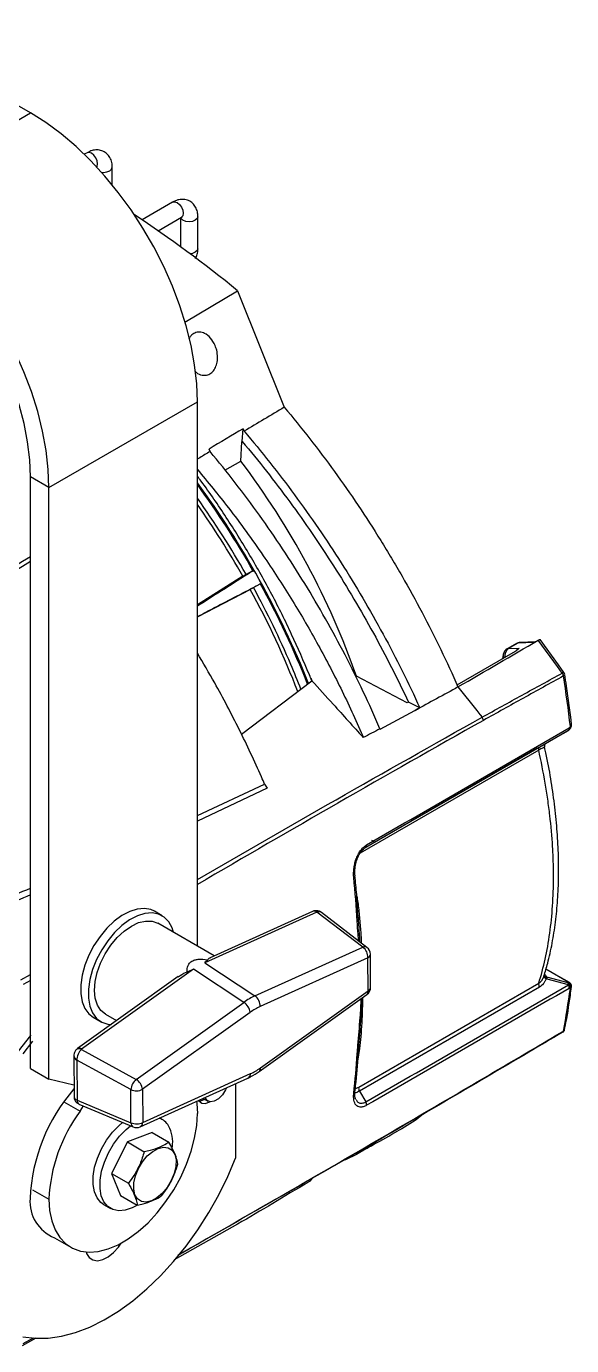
# Model space of a CAD drawing. Extents: x 9.3 to 87.2, y 0.6 to 68.8.
# Drawn here: x 17.77 to 21.67, y 1.67 to 11.1 of the extents above; entities that cross this region are included whole.
import ezdxf

# ---------------------------------------------------------------- set-up
doc = ezdxf.new("R2010")
doc.units = 0
doc.header["$MEASUREMENT"] = 0
doc.layers.add('OBJECT', color=7, linetype='CONTINUOUS')

msp = doc.modelspace()

# ---------------------------------------------------------------- linework, layer by layer
at = {"layer": 'OBJECT'}
for p, q in [((17.8009, 10.4806), (15.6588, 11.7172)), ((16.7402, 9.8683), (17.8009, 10.4806)), ((18.2052, 10.1957), (18.1859, 10.1846)), ((18.3856, 9.9662), (18.3856, 10.0916)), ((18.8168, 9.8426), (18.598, 9.7163)), ((18.7126, 9.6381), (18.8793, 9.7344)), ((18.8722, 9.7303), (18.8722, 9.5246)), ((18.9972, 9.5099), (18.9972, 9.7385)), ((18.9036, 8.9847), (19.2808, 9.2096)), ((19.2808, 9.2096), (19.6139, 8.3772)), ((17.9331, 7.8021), (18.9937, 8.4144)), ((18.9937, 4.5252), (18.9937, 8.4144)), ((19.3144, 8.1318), (19.321, 8.2237)), ((19.3042, 7.9914), (19.311, 8.1298)), ((19.311, 8.1298), (19.3144, 8.1318)), ((19.0843, 8.0603), (19.077, 8.0779)), ((19.1909, 7.926), (19.3042, 7.9914)), ((17.9331, 7.8021), (17.8009, 7.8784)), ((17.8009, 3.6501), (17.8009, 7.8784)), ((17.9331, 3.5737), (17.9331, 7.8021)), ((19.3187, 7.1695), (18.9937, 6.9642)), ((19.3859, 7.2047), (19.3415, 7.1825)), ((19.3948, 7.2035), (19.3859, 7.2047)), ((18.9937, 6.8779), (19.3713, 7.0752)), ((19.3944, 7.0877), (19.4417, 7.1139)), ((19.4417, 7.1139), (19.4429, 7.1172)), ((21.4078, 6.6995), (21.3011, 6.6955)), ((20.849, 6.3926), (21.267, 6.6339)), ((21.1784, 6.6089), (21.1731, 6.5797)), ((21.2733, 6.6875), (21.2073, 6.6494)), ((21.2834, 6.6903), (21.2174, 6.6522)), ((21.2174, 6.6522), (21.2918, 6.6543)), ((21.3995, 6.6946), (21.2834, 6.6903)), ((19.3088, 6.039), (19.8107, 6.4224)), ((19.8137, 6.4224), (19.8061, 6.4413)), ((20.492, 6.2637), (20.13, 6.4544)), ((20.8557, 6.378), (20.9892, 6.2093)), ((20.5827, 6.2286), (20.5018, 6.269)), ((20.5491, 6.2104), (20.5482, 6.2099)), ((20.9892, 6.2093), (21.0122, 6.1802)), ((21.0135, 6.1786), (21.0122, 6.1802)), ((21.0135, 6.1786), (21.0274, 6.1611)), ((20.2995, 6.0766), (20.2982, 6.0782)), ((21.4935, 5.9799), (21.6447, 6.0672)), ((20.1958, 5.2308), (21.4375, 5.9476)), ((21.4324, 5.9257), (20.1561, 5.189)), ((18.9937, 5.4598), (19.474, 5.6835)), ((19.4929, 5.6538), (18.9937, 5.4177)), ((20.262, 5.2681), (20.2408, 5.2804)), ((20.2013, 5.2388), (20.2025, 5.2305)), ((18.7424, 4.7424), (18.6873, 4.7742)), ((19.8464, 4.7683), (19.0458, 4.4064)), ((19.8168, 4.773), (19.0858, 4.4426)), ((20.1754, 4.5181), (19.8476, 4.7687)), ((20.2055, 4.5162), (19.8795, 4.7654)), ((20.1437, 4.7157), (20.1423, 4.736)), ((19.1144, 4.4555), (18.7112, 4.6883)), ((19.4051, 4.1699), (20.1754, 4.5181)), ((20.2117, 4.441), (19.4415, 4.0928)), ((20.2128, 4.2047), (20.2117, 4.441)), ((20.2312, 4.2305), (20.23, 4.4668)), ((18.9659, 4.3598), (18.1663, 3.7879)), ((19.3253, 4.1233), (18.9659, 4.3598)), ((19.0458, 4.4064), (19.4051, 4.1699)), ((21.648, 4.2659), (21.484, 4.3606)), ((21.6524, 4.2646), (21.4843, 4.3616)), ((17.7327, 4.284), (17.8009, 4.3227)), ((17.8009, 4.2797), (17.7496, 4.2502)), ((18.8564, 4.3075), (18.1362, 3.7924)), ((20.1463, 3.5174), (21.4324, 4.2599)), ((21.4891, 4.3068), (21.6403, 4.2663)), ((21.6447, 4.2476), (21.4935, 4.2881)), ((19.4357, 3.6291), (20.205, 4.1793)), ((19.4435, 3.6545), (20.2128, 4.2047)), ((21.4375, 4.232), (20.1514, 3.4896)), ((18.556, 3.5731), (19.3253, 4.1233)), ((18.2498, 4.0165), (18.305, 3.9846)), ((18.3362, 4.0387), (18.4161, 3.9926)), ((19.3716, 4.052), (18.6023, 3.5018)), ((18.1653, 3.7871), (18.556, 3.5731)), ((20.1518, 3.7941), (20.1405, 3.7161)), ((18.111, 3.7427), (18.1124, 3.4472)), ((18.5179, 3.4994), (18.1333, 3.7101)), ((18.1333, 3.7101), (18.1347, 3.4246)), ((17.8009, 3.6501), (17.9331, 3.5737)), ((18.6034, 3.2655), (19.3737, 3.6137)), ((18.112, 3.5323), (17.9331, 3.5737)), ((18.5191, 3.2631), (18.5179, 3.4994)), ((18.585, 3.2341), (19.3552, 3.5823)), ((18.6023, 3.5018), (18.6034, 3.2655)), ((19.266, 3.5419), (19.266, 3.0098)), ((20.1514, 3.4896), (20.1965, 3.4115)), ((18.0404, 3.4133), (18.1571, 3.3459)), ((18.1347, 3.4246), (18.5191, 3.2631)), ((18.1461, 3.3968), (18.535, 3.2334)), ((19.0344, 3.4372), (19.0693, 3.418)), ((19.0814, 3.4123), (19.0772, 3.4147)), ((19.0814, 3.4123), (19.0833, 3.4133)), ((20.1198, 3.4841), (20.1199, 3.4848)), ((18.7405, 3.2872), (18.7239, 3.2968)), ((18.4935, 3.1253), (18.3805, 2.9004)), ((18.6698, 3.1939), (18.4935, 3.1253)), ((18.4935, 3.1253), (18.6141, 3.0558)), ((18.6698, 3.1939), (18.7903, 3.1243)), ((18.3805, 2.9004), (18.501, 2.8308)), ((18.3805, 2.9004), (18.4437, 2.744)), ((19.8007, 2.8486), (19.8128, 2.8647)), ((17.8164, 2.784), (17.9331, 2.7167)), ((18.4437, 2.744), (18.5643, 2.6744)), ((18.3235, 2.6793), (18.373, 2.6507)), ((19.281, 2.5381), (18.8284, 2.2825)), ((17.9718, 2.4407), (18.0884, 2.3733)), ((17.7447, 1.6699), (17.8427, 1.7265)), ((17.7496, 1.6839), (17.8234, 1.7261))]:
    msp.add_line(p, q, dxfattribs=at)
at = {"layer": 'OBJECT', "flags": 128}
for points in [[(18.9937, 8.4144), (18.9887, 8.5445), (18.9734, 8.6793), (18.9482, 8.8177), (18.9132, 8.9585), (18.8687, 9.1006), (18.8151, 9.2427), (18.7528, 9.3836), (18.6824, 9.5222), (18.6045, 9.6571), (18.5197, 9.7873), (18.4288, 9.9117), (18.3326, 10.0292), (18.2318, 10.1388), (18.1273, 10.2395), (18.02, 10.3306), (17.9109, 10.4111), (17.8009, 10.4806)], [(18.2746, 10.0938), (18.2773, 10.0985), (18.2806, 10.1161), (18.2773, 10.1376), (18.2677, 10.1597), (18.2534, 10.179), (18.2364, 10.1926), (18.2195, 10.1985), (18.2052, 10.1957)], [(18.3085, 10.0565), (18.3231, 10.0555), (18.347, 10.0583), (18.3673, 10.0661), (18.3808, 10.0778), (18.3856, 10.0916), (18.3856, 10.0916)], [(17.9331, 7.8021), (17.928, 7.9321), (17.9128, 8.067), (17.8875, 8.2054), (17.8525, 8.3462), (17.808, 8.4883), (17.7544, 8.6304), (17.6921, 8.7713), (17.6218, 8.9099), (17.5438, 9.0448), (17.4591, 9.175), (17.3682, 9.2994), (17.2719, 9.4169), (17.1711, 9.5265), (17.0666, 9.6272), (16.9594, 9.7183), (16.8503, 9.7988), (16.7402, 9.8683)], [(18.8168, 9.8426), (18.8312, 9.8454), (18.8481, 9.8396), (18.865, 9.8259), (18.8793, 9.8066), (18.8889, 9.7845), (18.8923, 9.763), (18.8889, 9.7454), (18.8793, 9.7344), (18.8793, 9.7344)], [(17.8009, 7.8784), (17.7957, 8.0014), (17.7805, 8.1292), (17.7552, 8.2604), (17.7201, 8.3938), (17.6756, 8.5281), (17.6221, 8.6621), (17.5601, 8.7944), (17.4902, 8.9239), (17.4131, 9.0491), (17.3295, 9.169), (17.2402, 9.2823), (17.1461, 9.388), (17.0481, 9.4851), (16.9471, 9.5726), (16.8442, 9.6496), (16.7402, 9.7156)], [(18.8905, 9.713), (18.877, 9.7247), (18.8736, 9.7311)], [(18.9972, 9.7385), (18.9925, 9.7247), (18.9789, 9.713), (18.9586, 9.7052), (18.9347, 9.7024), (18.9108, 9.7052), (18.8905, 9.713)], [(18.9972, 9.5099), (18.9925, 9.4961), (18.9789, 9.4844), (18.9586, 9.4765), (18.9412, 9.474)], [(21.3011, 6.6955), (21.2921, 6.6941), (21.2834, 6.6903)], [(21.6007, 6.4767), (21.5657, 6.5246), (21.429, 6.7118)], [(21.6126, 6.481), (21.5726, 6.5361), (21.442, 6.7158)], [(21.6541, 6.0758), (21.6545, 6.0766), (21.6543, 6.0786), (21.653, 6.0813), (21.6507, 6.0846)], [(21.6619, 6.0867), (21.6622, 6.0875), (21.662, 6.0895), (21.6607, 6.0923), (21.6584, 6.0955)], [(18.6873, 4.7742), (18.6614, 4.786), (18.6151, 4.7946), (18.5641, 4.7903), (18.5101, 4.7733), (18.4547, 4.7442), (18.3997, 4.7039), (18.347, 4.6536), (18.2981, 4.5951), (18.2548, 4.5301), (18.2183, 4.4608), (18.1898, 4.3894), (18.1703, 4.3182), (18.1604, 4.2495), (18.1604, 4.1855), (18.1703, 4.1282), (18.1898, 4.0794), (18.2183, 4.0409), (18.2498, 4.0165)], [(18.8239, 4.6232), (18.8133, 4.6562), (18.7893, 4.7), (18.7567, 4.733), (18.7166, 4.7542), (18.6703, 4.7627), (18.6193, 4.7584), (18.5652, 4.7415), (18.5098, 4.7124), (18.4549, 4.6721), (18.4021, 4.6218), (18.3533, 4.5633), (18.3099, 4.4983), (18.2734, 4.429), (18.245, 4.3576), (18.2255, 4.2864), (18.2156, 4.2177), (18.2156, 4.1536), (18.2255, 4.0963), (18.245, 4.0476), (18.2734, 4.009), (18.3099, 3.9819), (18.3533, 3.967), (18.3766, 3.9643)], [(20.1359, 4.703), (20.1384, 4.7047), (20.1406, 4.7065), (20.1424, 4.7085), (20.1436, 4.7105), (20.1444, 4.7126), (20.1447, 4.7147), (20.1444, 4.7168), (20.1437, 4.7188)], [(20.1437, 4.7188), (20.143, 4.7204), (20.1427, 4.7221), (20.143, 4.7238), (20.1439, 4.7255), (20.1452, 4.7273), (20.1469, 4.7289), (20.1491, 4.7305), (20.1518, 4.7319)], [(18.3362, 4.0387), (18.304, 4.0652), (18.2793, 4.1037), (18.2639, 4.1522), (18.2585, 4.2088), (18.2634, 4.2713), (18.2782, 4.3374), (18.3024, 4.4045), (18.3352, 4.47), (18.3752, 4.5314), (18.4209, 4.5864), (18.4706, 4.6328), (18.5223, 4.6689), (18.574, 4.6932), (18.6238, 4.7048), (18.6698, 4.7034), (18.7102, 4.6889), (18.7112, 4.6883)], [(21.648, 4.2659), (21.6503, 4.2655), (21.6524, 4.2646)], [(17.8016, 3.8878), (17.8009, 3.887), (17.7133, 3.7741), (17.6314, 3.655), (17.5558, 3.5308), (17.4874, 3.4026), (17.4268, 3.2717), (17.3745, 3.1392), (17.331, 3.0065), (17.2967, 2.8747), (17.272, 2.7451), (17.2571, 2.619), (17.2521, 2.4975), (17.2571, 2.3817), (17.272, 2.2728), (17.2967, 2.1718), (17.331, 2.0796), (17.3745, 1.997), (17.4268, 1.925), (17.4874, 1.8641), (17.5558, 1.8148), (17.5629, 1.8107)], [(21.6034, 3.9092), (21.602, 3.9085), (21.6004, 3.908)], [(17.8164, 3.8448), (17.7472, 3.7545)], [(19.2025, 3.5132), (19.1956, 3.4982), (19.1726, 3.4628), (19.1445, 3.4347), (19.1145, 3.4174), (19.0864, 3.4129), (19.0634, 3.4219), (19.0484, 3.4433), (19.0483, 3.4435)], [(18.9879, 3.4162), (18.99, 3.3998), (18.9937, 3.329)], [(19.0025, 3.4228), (19.0049, 3.4191), (19.0246, 3.4033), (19.0512, 3.401), (19.0814, 3.4123)], [(19.0043, 3.4199), (19.0173, 3.4206), (19.0475, 3.4319)], [(17.9331, 2.7167), (17.938, 2.6362), (17.9528, 2.5628), (17.977, 2.4981), (18.0103, 2.4431), (18.052, 2.3989), (18.1014, 2.3663), (18.1576, 2.346), (18.2194, 2.3383), (18.2858, 2.3433), (18.3555, 2.361), (18.4272, 2.391), (18.4996, 2.4328), (18.5713, 2.4855), (18.641, 2.5483), (18.7074, 2.62), (18.7692, 2.6991), (18.8254, 2.7842), (18.8748, 2.8739), (18.9165, 2.9662), (18.9498, 3.0597), (18.9741, 3.1524), (18.9888, 3.2428), (18.9937, 3.329)], [(18.1571, 3.3459), (18.1736, 3.3727), (18.1787, 3.3831)], [(18.3235, 2.6793), (18.3046, 2.6928), (18.2767, 2.726), (18.2578, 2.7696), (18.2484, 2.822), (18.2489, 2.8812), (18.2594, 2.9448), (18.2795, 3.0104), (18.3082, 3.0756), (18.3447, 3.1377), (18.3873, 3.1945), (18.4346, 3.2437), (18.4596, 3.2651)], [(18.5668, 2.6749), (18.5284, 2.6543), (18.4786, 2.6377), (18.4317, 2.6337), (18.3897, 2.6427), (18.3541, 2.6642), (18.3262, 2.6974), (18.3073, 2.741), (18.2979, 2.7934), (18.2984, 2.8526), (18.3089, 2.9162), (18.329, 2.9819), (18.3577, 3.047), (18.3941, 3.1092), (18.4368, 3.1659), (18.4841, 3.2151), (18.5156, 3.2415)], [(18.8397, 2.9506), (18.8283, 2.9001), (18.8074, 2.8491), (18.7785, 2.801), (18.7435, 2.7591), (18.7049, 2.7263), (18.6652, 2.7048), (18.6272, 2.6961), (18.5935, 2.7008), (18.5663, 2.7185), (18.5475, 2.748), (18.5384, 2.7874), (18.5397, 2.8339), (18.5511, 2.8844), (18.572, 2.9354), (18.6009, 2.9835), (18.6359, 3.0253), (18.6745, 3.0581), (18.7142, 3.0796), (18.7522, 3.0883), (18.7859, 3.0837), (18.8131, 3.066), (18.8319, 3.0365), (18.8409, 2.9971), (18.8397, 2.9506)], [(17.7472, 1.7337), (17.8348, 1.722), (17.9272, 1.7231), (18.0235, 1.7371), (18.1229, 1.7638), (18.2244, 1.8029), (18.327, 1.8542), (18.4298, 1.9171), (18.5318, 1.991), (18.6321, 2.0753), (18.7297, 2.1691), (18.8237, 2.2716), (18.9132, 2.3817), (18.9974, 2.4986), (19.0755, 2.621), (19.1467, 2.7478), (19.2104, 2.8778), (19.266, 3.0098), (19.266, 3.0098)], [(18.198, 2.3394), (18.2021, 2.3282), (18.2209, 2.2996), (18.2476, 2.2821), (18.2805, 2.277), (18.3176, 2.2845), (18.3565, 2.3041), (18.3948, 2.3347), (18.4301, 2.3742), (18.4499, 2.4028)]]:
    msp.add_lwpolyline(points, dxfattribs=at)
at = {"layer": 'OBJECT'}
for centre, radius, start, end in [((13.5361, 2.181), 9.0777, 50.73966, 56.52437), ((13.7388, 3.9904), 6.5125, 21.74081, 36.20515), ((13.8091, 4.0319), 6.4233, 29.58824, 36.18037), ((13.8782, 4.0713), 6.2871, 29.66109, 35.54466), ((13.879, 4.0716), 6.26, 29.66146, 35.20877), ((13.9772, 4.1189), 6.1512, 21.20685, 28.72518), ((13.9269, 4.0934), 6.2337, 23.08707, 28.70662), ((13.8869, 4.0672), 6.3382, 21.56914, 28.76526), ((21.3033, 6.6356), 0.06, 92.10242, 119.99731), ((21.2106, 6.6036), 0.0326, 170.63332, 213.44001), ((21.2373, 6.5975), 0.06, 119.99731, 169.03955), ((21.2523, 6.6001), 0.0627, 123.78235, 189.56526), ((21.2179, 6.6308), 0.0215, 91.38381, 119.59539), ((21.2839, 6.6689), 0.0215, 91.38381, 119.59539), ((14.1424, 4.1874), 5.9987, 21.24097, 23.06871), ((21.6125, 6.4626), 0.0183, 89.59122, 130.03736), ((21.5618, 6.4487), 0.048, 8.89335, 35.73332), ((21.6044, 6.4689), 0.0137, 290.4523, 354.80194), ((21.5883, 6.4633), 0.03, 8.86541, 36.00581), ((20.9893, 6.1311), 0.0484, 9.25349, 38.18889), ((21.6343, 6.0805), 0.0169, 308.06515, 13.80218), ((21.6297, 6.0932), 0.03, 300.00026, 324.63569), ((21.6534, 6.1083), 0.0138, 291.09374, 356.78211), ((21.6374, 6.1041), 0.03, 324.6574, 6.6702), ((21.4502, 5.9331), 0.0193, 131.06388, 202.29373), ((20.1861, 5.2445), 0.0169, 308.03916, 13.76746), ((20.1065, 5.0287), 0.0134, 290.10169, 358.71433), ((19.8274, 4.7443), 0.0306, 51.64287, 110.17276), ((19.8304, 4.7547), 0.0221, 39.21516, 99.38641), ((20.1887, 4.4903), 0.0308, 57.00288, 115.68041), ((20.1227, 4.4462), 0.0891, 356.68807, 53.81212), ((20.1675, 4.4665), 0.0625, 0.26962, 52.60031), ((20.1996, 4.469), 0.0305, 293.43031, 355.87282), ((21.4681, 4.2521), 0.0365, 167.71327, 213.35402), ((21.4641, 4.3013), 0.0214, 334.78404, 20.14846), ((21.4691, 4.2923), 0.0247, 350.40168, 36.07608), ((21.6203, 4.2517), 0.0247, 350.40288, 36.07351), ((21.6222, 4.2392), 0.0326, 330.94058, 56.25738), ((21.6105, 4.2263), 0.0403, 355.80793, 31.9437), ((21.6299, 4.2388), 0.0326, 330.90731, 56.27263), ((21.6374, 4.2386), 0.03, 352.30024, 60.00269), ((19.3525, 4.098), 0.0891, 356.68803, 53.81217), ((20.1687, 4.2302), 0.0625, 305.57233, 0.26962), ((20.1872, 4.1987), 0.0263, 312.54052, 13.07106), ((20.2007, 4.2327), 0.0305, 293.42982, 355.87307), ((21.6514, 4.2373), 0.0159, 296.02161, 351.79325), ((19.2647, 4.0333), 0.1085, 9.97196, 56.09499), ((21.5881, 3.935), 0.03, 300.60163, 349.218), ((21.5968, 3.9194), 0.0122, 302.68248, 354.39231), ((21.6014, 3.933), 0.0166, 296.95909, 347.55523), ((18.1481, 3.7587), 0.0332, 58.78334, 129.97137), ((18.148, 3.7686), 0.0265, 46.56362, 116.53215), ((20.1606, 3.7784), 0.018, 119.44823, 170.86054), ((20.1326, 3.7694), 0.0121, 357.20952, 23.31454), ((20.1291, 3.7708), 0.0156, 295.54681, 352.87675), ((19.3376, 3.6137), 0.036, 299.22202, 359.96617), ((19.4179, 3.6485), 0.0263, 312.5404, 13.07132), ((19.0637, 2.6687), 1.2664, 138.71517, 177.56822), ((18.6306, 3.488), 0.1132, 131.21392, 174.17872), ((18.5577, 3.5876), 0.0967, 245.75176, 297.50923), ((18.4954, 3.4831), 0.1085, 9.97196, 56.09502), ((20.182, 3.5097), 0.0365, 167.71327, 213.35402), ((20.1041, 3.4865), 0.0159, 296.04243, 351.36215), ((20.1623, 3.3902), 0.0403, 355.83168, 31.99065), ((19.0637, 2.6687), 1.1317, 143.23948, 177.56822), ((18.5514, 3.2613), 0.0324, 176.85343, 239.6646), ((18.5588, 3.3513), 0.0967, 245.75203, 297.50912), ((18.5592, 3.291), 0.0625, 247.21504, 294.32556), ((18.5674, 3.2655), 0.036, 299.22214, 359.96605), ((18.6768, 3.1765), 0.1277, 30.08572, 69.29998), ((18.5631, 3.1206), 0.2542, 352.9531, 28.13937), ((18.0767, 2.6994), 0.2792, 175.26907, 247.91724)]:
    msp.add_arc(centre, radius, start, end, dxfattribs=at)
for centre, major_axis, ratio, start_param, end_param in [((17.6165, 6.2282), (-1.8606, 3.1751), 0.648698, 4.415778, 4.894923), ((21.2823, 6.5987), (0.0337, 0.0587), 0.460914, 0.673677, 1.133716), ((19.8517, 4.7648), (0.00748, -0.0011), 0.54676, 2.230557, 2.43668), ((19.8448, 4.7133), (0.0319, 0.054), 0.662602, 6.204321, 6.95426), ((19.364, 3.7431), (0.2528, 0.4319), 0.572294, 0.680018, 0.906356), ((19.4082, 3.7176), (0.2182, 0.3798), 0.577393, 0.675097, 0.901434), ((18.1735, 3.738), (0.0236, 0.0582), 0.561984, 0.829615, 2.281554), ((18.1716, 3.7844), (0.00749, 0.00039), 0.685637, 2.320622, 2.526745), ((18.1735, 3.738), (0.0623, -0.0081), 0.640449, 3.229766, 4.098088), ((19.4069, 3.9889), (0.2182, 0.3798), 0.577393, 3.816689, 4.043027), ((18.1749, 3.4525), (0.0624, 0.007), 0.509149, 3.086968, 3.956909), ((18.1749, 3.4525), (0.0302, 0.055), 0.485238, 2.342983, 3.192018)]:
    msp.add_ellipse(centre, major_axis=major_axis, ratio=ratio, start_param=start_param, end_param=end_param, dxfattribs=at)
for points, knots in [([(18.3856, 10.0916), (18.3852, 10.1002), (18.3843, 10.1216), (18.3748, 10.153), (18.3553, 10.183), (18.3274, 10.205), (18.2939, 10.2163), (18.2584, 10.2163), (18.2288, 10.2082), (18.2116, 10.1991), (18.2052, 10.1957)], [0, 0, 0, 0, 0.0966313, 0.2412873, 0.3766411, 0.5088973, 0.6478763, 0.7811814, 0.9181499, 1, 1, 1, 1]), ([(18.9972, 9.7385), (18.9968, 9.7471), (18.9959, 9.7685), (18.9864, 9.7999), (18.967, 9.8299), (18.9391, 9.8519), (18.9055, 9.8632), (18.8701, 9.8632), (18.8405, 9.8551), (18.8233, 9.846), (18.8168, 9.8426)], [0, 0, 0, 0, 0.096631, 0.241287, 0.376641, 0.508897, 0.647876, 0.781181, 0.91815, 1, 1, 1, 1]), ([(18.8793, 9.7344), (18.8814, 9.7354), (18.8862, 9.7378), (18.8867, 9.7378), (18.887, 9.7377)], [0, 0, 0, 0, 0.4385731, 1, 1, 1, 1]), ([(18.979, 9.4405), (18.9818, 9.4449), (18.9909, 9.4591), (18.9961, 9.4833), (18.9969, 9.5026), (18.9972, 9.5099)], [0, 0, 0, 0, 0.215196, 0.706428, 1, 1, 1, 1]), ([(19.1206, 8.8176), (19.1105, 8.8368), (19.0913, 8.8735), (19.05, 8.9053), (19.0099, 8.9165), (18.9751, 8.9101), (18.9483, 8.8921), (18.9377, 8.8742), (18.9334, 8.8669)], [0, 0, 0, 0, 0.233837, 0.446347, 0.603506, 0.76128, 0.903636, 1, 1, 1, 1]), ([(18.9772, 8.6352), (18.9796, 8.6323), (18.9936, 8.6161), (19.0263, 8.6042), (19.0661, 8.6049), (19.0978, 8.6232), (19.1202, 8.6518), (19.1345, 8.6893), (19.1395, 8.7349), (19.1343, 8.7797), (19.1246, 8.8067), (19.1206, 8.8176)], [0, 0, 0, 0, 0.032921, 0.187012, 0.318113, 0.430116, 0.535273, 0.644645, 0.766283, 0.90534, 1, 1, 1, 1]), ([(19.6139, 8.3772), (19.7382, 8.2295), (19.858, 8.0761), (20.031, 7.8371), (20.0874, 7.7562), (20.1975, 7.5921), (20.2512, 7.509), (20.3297, 7.3825), (20.3556, 7.34), (20.4064, 7.2548), (20.4314, 7.2121), (20.5052, 7.0833), (20.5529, 6.9967), (20.6909, 6.735), (20.7766, 6.5579), (20.8557, 6.378)], [0, 0, 0, 0, 0.25, 0.25, 0.375, 0.375, 0.5, 0.5, 0.5625, 0.5625, 0.625, 0.625, 0.75, 0.75, 1, 1, 1, 1]), ([(19.3274, 8.2057), (19.3896, 8.1328), (19.4508, 8.0583), (19.5712, 7.9065), (19.6304, 7.8291), (19.8042, 7.5932), (19.9154, 7.4306), (20.1267, 7.0979), (20.2269, 6.9275), (20.4146, 6.5814), (20.5021, 6.4057), (20.5827, 6.2286)], [0, 0, 0, 0, 0.125, 0.125, 0.25, 0.25, 0.5, 0.5, 0.75, 0.75, 1, 1, 1, 1]), ([(19.3144, 8.1318), (19.3727, 8.0626), (19.4301, 7.992), (19.5431, 7.8483), (19.5986, 7.7751), (19.762, 7.5524), (19.8668, 7.3992), (20.0665, 7.086), (20.1614, 6.9259), (20.3402, 6.6005), (20.4241, 6.4354), (20.5018, 6.269)], [0, 0, 0, 0, 0.125, 0.125, 0.25, 0.25, 0.5, 0.5, 0.75, 0.75, 1, 1, 1, 1]), ([(19.0843, 8.0603), (19.0599, 8.0456), (19.0297, 8.0276), (18.9995, 8.0095), (18.9937, 8.006)], [0, 0, 0, 0, 0.8093903, 1, 1, 1, 1]), ([(20.2982, 6.0782), (20.2601, 6.1672), (20.2202, 6.2557), (20.1369, 6.432), (20.0936, 6.5194), (20.0038, 6.6929), (19.9573, 6.7789), (19.8611, 6.9495), (19.8114, 7.034), (19.6581, 7.2844), (19.55, 7.4473), (19.3807, 7.6835), (19.3229, 7.761), (19.2053, 7.9129), (19.1454, 7.9873), (19.0843, 8.0603)], [0, 0, 0, 0, 0.125, 0.125, 0.25, 0.25, 0.375, 0.375, 0.5, 0.5, 0.75, 0.75, 0.875, 0.875, 1, 1, 1, 1]), ([(18.9937, 7.9319), (19.0684, 7.8414), (19.2314, 7.644), (19.4544, 7.3348), (19.6642, 7.0134), (19.8496, 6.6966), (20.0204, 6.369), (20.1262, 6.1396), (20.177, 6.0216), (20.1792, 6.0163)], [0, 0, 0, 0, 0.158201, 0.345194, 0.505014, 0.664833, 0.828607, 0.99238, 1, 1, 1, 1]), ([(19.7941, 6.4635), (19.7529, 6.5603), (19.6705, 6.7539), (19.5275, 7.0394), (19.3717, 7.3193), (19.2019, 7.5892), (19.0752, 7.7775), (19.0027, 7.8715), (18.9937, 7.8831)], [0, 0, 0, 0, 0.1948424, 0.3896846, 0.5845269, 0.7793692, 0.9728546, 1, 1, 1, 1]), ([(15.4704, 5.8854), (15.5569, 5.9403), (15.8358, 6.1171), (16.3067, 6.4083), (17.0001, 6.8296), (17.4952, 7.1266), (17.8009, 7.3099)], [0, 0, 0, 0, 0.110596, 0.356669, 0.602746, 1, 1, 1, 1]), ([(17.8009, 7.2732), (17.5004, 7.0933), (17.0106, 6.8), (16.3219, 6.3833), (15.85, 6.0929), (15.5702, 5.9165), (15.4832, 5.8617)], [0, 0, 0, 0, 0.392823, 0.640511, 0.888195, 1, 1, 1, 1]), ([(19.3859, 7.2047), (19.3133, 7.1583), (19.1845, 7.0759), (19.0517, 6.9916), (18.9937, 6.9548)], [0, 0, 0, 0, 0.56348, 1, 1, 1, 1]), ([(19.3187, 7.1695), (19.3187, 7.1695), (19.3203, 7.1705), (19.3239, 7.1727), (19.3297, 7.1762), (19.3355, 7.1794), (19.3393, 7.1815), (19.3411, 7.1823), (19.3415, 7.1825)], [0, 0, 0, 0, 0.001374, 0.234425, 0.466057, 0.6986, 0.931147, 1, 1, 1, 1]), ([(18.9937, 6.8806), (19.0142, 6.8912), (19.0896, 6.9306), (19.2181, 6.9976), (19.348, 7.0653), (19.4204, 7.1029), (19.4417, 7.1139)], [0, 0, 0, 0, 0.133928, 0.492661, 0.851429, 1, 1, 1, 1]), ([(19.3944, 7.0877), (19.393, 7.0869), (19.3902, 7.0853), (19.3845, 7.0822), (19.3785, 7.079), (19.374, 7.0766), (19.3718, 7.0755), (19.3713, 7.0752)], [0, 0, 0, 0, 0.2326482, 0.4653007, 0.6978388, 0.9303786, 1, 1, 1, 1]), ([(21.429, 6.7118), (21.4313, 6.713), (21.4358, 6.7155), (21.4403, 6.7168), (21.4413, 6.716), (21.4418, 6.7156)], [0, 0, 0, 0, 0.350251, 0.70049, 1, 1, 1, 1]), ([(19.474, 5.6835), (19.4666, 5.7005), (19.4096, 5.8312), (19.2949, 6.0741), (19.1412, 6.3699), (19.0354, 6.5486), (18.9937, 6.619)], [0, 0, 0, 0, 0.053338, 0.410488, 0.767638, 1, 1, 1, 1]), ([(21.267, 6.6339), (21.2735, 6.6376), (21.2787, 6.6413), (21.2869, 6.6482), (21.2898, 6.6513), (21.2918, 6.6543)], [0, 0, 0, 0, 0.5, 0.5, 1, 1, 1, 1]), ([(21.0274, 6.1611), (21.1229, 6.214), (21.2184, 6.2667), (21.4095, 6.3719), (21.5051, 6.4244), (21.6007, 6.4767)], [0, 0, 0, 0, 0.5, 0.5, 1, 1, 1, 1]), ([(21.6091, 6.4561), (21.5138, 6.4035), (21.4184, 6.3508), (21.2277, 6.245), (21.1324, 6.192), (21.0371, 6.1389)], [0, 0, 0, 0, 0.5, 0.5, 1, 1, 1, 1]), ([(21.6672, 6.1076), (21.6672, 6.108), (21.6572, 6.1994), (21.6407, 6.3196), (21.6226, 6.4399), (21.6184, 6.4678)], [0, 0, 0, 0, 0.003579, 0.769534, 1, 1, 1, 1]), ([(18.9937, 5.0009), (19.324, 5.192), (20.0011, 5.5838), (20.6797, 5.9655), (21.0274, 6.1611)], [0, 0, 0, 0, 0.487728, 1, 1, 1, 1]), ([(21.0371, 6.1389), (20.6902, 5.9425), (20.0084, 5.5565), (19.328, 5.1606), (18.9937, 4.966)], [0, 0, 0, 0, 0.508679, 1, 1, 1, 1]), ([(21.6541, 6.0758), (21.656, 6.0784), (21.6585, 6.082), (21.6611, 6.0857), (21.6619, 6.0867)], [0, 0, 0, 0, 0.699986, 1, 1, 1, 1]), ([(21.4744, 5.9463), (21.4724, 5.9463), (21.4678, 5.9447), (21.4572, 5.9395), (21.453, 5.9373), (21.4435, 5.9322), (21.4382, 5.9291), (21.4324, 5.9257)], [0, 0, 0, 0, 0.5, 0.5, 0.75, 0.75, 1, 1, 1, 1]), ([(21.4375, 5.9476), (21.4485, 5.9539), (21.4578, 5.9593), (21.4735, 5.9684), (21.4794, 5.9718), (21.4835, 5.9741)], [0, 0, 0, 0, 0.5, 0.5, 1, 1, 1, 1]), ([(21.4693, 4.3112), (21.4787, 4.3413), (21.502, 4.4165), (21.5298, 4.5455), (21.5538, 4.6966), (21.569, 4.8549), (21.5758, 5.0193), (21.5743, 5.1888), (21.5643, 5.3627), (21.5463, 5.5401), (21.5194, 5.7214), (21.4954, 5.8573), (21.4779, 5.9329), (21.4748, 5.9465)], [0, 0, 0, 0, 0.067322, 0.168143, 0.269282, 0.370684, 0.472325, 0.574145, 0.674871, 0.775679, 0.876744, 0.977971, 1, 1, 1, 1]), ([(21.4835, 5.9741), (21.4803, 5.9723), (21.4778, 5.97), (21.4744, 5.9651), (21.4734, 5.9625), (21.4721, 5.9552), (21.4729, 5.9506), (21.4744, 5.9463)], [0, 0, 0, 0, 0.25, 0.25, 0.5, 0.5, 1, 1, 1, 1]), ([(21.4324, 4.2599), (21.4675, 4.3714), (21.4938, 4.4906), (21.529, 4.7437), (21.5381, 4.8776), (21.5383, 5.0545), (21.5377, 5.0904), (21.5356, 5.1626), (21.5339, 5.1991), (21.5273, 5.3093), (21.5207, 5.3839), (21.5074, 5.4978), (21.5024, 5.5361), (21.4913, 5.613), (21.4852, 5.6516), (21.4654, 5.7681), (21.45, 5.8466), (21.4324, 5.9257)], [0, 0, 0, 0, 0.25, 0.25, 0.5, 0.5, 0.5625, 0.5625, 0.625, 0.625, 0.75, 0.75, 0.8125, 0.8125, 0.875, 0.875, 1, 1, 1, 1]), ([(20.1111, 5.0161), (20.1091, 5.036), (20.1093, 5.0568), (20.1132, 5.0894), (20.1151, 5.1005), (20.12, 5.1224), (20.1231, 5.1334), (20.1307, 5.1551), (20.1352, 5.1659), (20.1428, 5.1813), (20.1455, 5.1863), (20.1513, 5.1961), (20.1544, 5.2009), (20.1641, 5.2147), (20.1711, 5.223), (20.1863, 5.2377), (20.1942, 5.2438), (20.2025, 5.2486)], [0, 0, 0, 0, 0.25, 0.25, 0.375, 0.375, 0.5, 0.5, 0.625, 0.625, 0.6875, 0.6875, 0.75, 0.75, 0.875, 0.875, 1, 1, 1, 1]), ([(20.12, 5.0284), (20.1193, 5.0425), (20.1178, 5.0697), (20.1246, 5.1132), (20.1366, 5.1528), (20.1534, 5.1872), (20.1735, 5.2136), (20.1894, 5.2284), (20.1963, 5.231), (20.1966, 5.2311)], [0, 0, 0, 0, 0.2016149, 0.3892651, 0.5597885, 0.7125436, 0.850813, 0.9935802, 1, 1, 1, 1]), ([(20.1423, 4.736), (20.1393, 4.7886), (20.1337, 4.8851), (20.1235, 4.9837), (20.1189, 5.0287)], [0, 0, 0, 0, 0.544252, 1, 1, 1, 1]), ([(16.572, 4.4523), (16.8409, 4.554), (17.2568, 4.7113), (17.6588, 4.8799), (17.8009, 4.9395)], [0, 0, 0, 0, 0.6466344, 1, 1, 1, 1]), ([(17.8009, 4.8912), (17.6664, 4.8341), (17.2722, 4.6666), (16.864, 4.5105), (16.595, 4.4077)], [0, 0, 0, 0, 0.3409524, 1, 1, 1, 1]), ([(20.1327, 4.8819), (20.1351, 4.8676), (20.1437, 4.8177), (20.1484, 4.7676), (20.1518, 4.7319)], [0, 0, 0, 0, 0.288317, 1, 1, 1, 1]), ([(19.8268, 4.7766), (19.826, 4.7764), (19.8226, 4.7754), (19.8193, 4.7741), (19.8168, 4.773)], [0, 0, 0, 0, 0.234054, 1, 1, 1, 1]), ([(19.8793, 4.7645), (19.8777, 4.7661), (19.871, 4.7725), (19.855, 4.7779), (19.8384, 4.7791), (19.8292, 4.7771), (19.8268, 4.7766)], [0, 0, 0, 0, 0.122641, 0.494165, 0.869949, 1, 1, 1, 1]), ([(20.1554, 4.5545), (20.1545, 4.5711), (20.1515, 4.6244), (20.1469, 4.6803), (20.1437, 4.7188)], [0, 0, 0, 0, 0.31267, 1, 1, 1, 1]), ([(20.1518, 4.7319), (20.1551, 4.6961), (20.1608, 4.6335), (20.1634, 4.5732), (20.1645, 4.5475)], [0, 0, 0, 0, 0.572606, 1, 1, 1, 1]), ([(20.147, 4.5609), (20.1453, 4.5775), (20.1408, 4.6235), (20.1378, 4.672), (20.1359, 4.703)], [0, 0, 0, 0, 0.36118, 1, 1, 1, 1]), ([(18.9204, 4.341), (18.9205, 4.3522), (18.9207, 4.3695), (18.9299, 4.394), (18.9456, 4.4138), (18.9714, 4.4268), (19.0111, 4.4344), (19.044, 4.4317), (19.0673, 4.4276), (19.0685, 4.4274)], [0, 0, 0, 0, 0.1904568, 0.2931937, 0.4466012, 0.600717, 0.7079219, 0.9855305, 1, 1, 1, 1]), ([(19.0685, 4.4274), (19.0724, 4.4339), (19.0769, 4.4412), (19.0855, 4.4417), (19.0864, 4.4418)], [0, 0, 0, 0, 0.890008, 1, 1, 1, 1]), ([(18.8572, 4.3063), (18.8739, 4.3182), (18.8937, 4.3324), (18.9168, 4.3398), (18.9204, 4.341)], [0, 0, 0, 0, 0.844378, 1, 1, 1, 1]), ([(18.9204, 4.341), (18.9353, 4.3474), (18.9504, 4.354), (18.9656, 4.3597), (18.9659, 4.3598)], [0, 0, 0, 0, 0.982724, 1, 1, 1, 1]), ([(19.0458, 4.4064), (19.0459, 4.4065), (19.0535, 4.4142), (19.0611, 4.4209), (19.0685, 4.4274)], [0, 0, 0, 0, 0.017276, 1, 1, 1, 1]), ([(21.4324, 4.2599), (21.4367, 4.2627), (21.4506, 4.2717), (21.4592, 4.2874), (21.4651, 4.2981)], [0, 0, 0, 0, 0.315875, 1, 1, 1, 1]), ([(21.4835, 4.2922), (21.4814, 4.2857), (21.4789, 4.2794), (21.473, 4.2676), (21.4696, 4.2621), (21.458, 4.2469), (21.4485, 4.2383), (21.4375, 4.232)], [0, 0, 0, 0, 0.25, 0.25, 0.5, 0.5, 1, 1, 1, 1]), ([(21.4651, 4.2981), (21.4654, 4.2985), (21.468, 4.302), (21.4686, 4.3069), (21.4692, 4.3113)], [0, 0, 0, 0, 0.117243, 1, 1, 1, 1]), ([(21.4709, 4.3248), (21.4723, 4.3238), (21.4824, 4.3168), (21.486, 4.3114), (21.4891, 4.3068)], [0, 0, 0, 0, 0.1472513, 1, 1, 1, 1]), ([(21.4835, 4.2922), (21.4815, 4.2935), (21.479, 4.2953), (21.4754, 4.3002), (21.4727, 4.3076), (21.4723, 4.3173), (21.4733, 4.3236), (21.4737, 4.3258)], [0, 0, 0, 0, 0.19053, 0.241229, 0.50232, 0.819297, 1, 1, 1, 1]), ([(21.4754, 4.3168), (21.475, 4.3174), (21.4731, 4.3202), (21.4733, 4.3228), (21.4736, 4.3249)], [0, 0, 0, 0, 0.212221, 1, 1, 1, 1]), ([(21.4755, 4.3169), (21.4761, 4.3158), (21.4768, 4.3143), (21.4798, 4.3114), (21.4822, 4.3099), (21.4842, 4.3086)], [0, 0, 0, 0, 0.3882118, 0.5200101, 1, 1, 1, 1]), ([(20.1359, 3.7567), (20.1372, 3.7767), (20.1429, 3.8606), (20.1569, 3.993), (20.1629, 4.1056), (20.1653, 4.1509)], [0, 0, 0, 0, 0.1574657, 0.6610044, 1, 1, 1, 1]), ([(20.1437, 3.7742), (20.145, 3.7892), (20.1519, 3.8671), (20.1631, 3.9923), (20.1667, 4.1067), (20.1682, 4.153)], [0, 0, 0, 0, 0.124729, 0.645539, 1, 1, 1, 1]), ([(20.1725, 4.1561), (20.1725, 4.1295), (20.1725, 4.034), (20.1645, 3.9131), (20.1548, 3.8225), (20.1518, 3.7941)], [0, 0, 0, 0, 0.209145, 0.751872, 1, 1, 1, 1]), ([(21.6178, 3.9294), (21.6192, 3.9365), (21.6346, 4.0162), (21.652, 4.1175), (21.6638, 4.2145), (21.6663, 4.2352)], [0, 0, 0, 0, 0.071982, 0.802104, 1, 1, 1, 1]), ([(21.6004, 3.908), (21.5206, 3.8609), (21.0371, 3.5753), (20.15, 3.0553), (19.3185, 2.5807), (18.8854, 2.3319), (18.8562, 2.3151)], [0, 0, 0, 0, 0.087051, 0.527629, 0.968107, 1, 1, 1, 1]), ([(18.8575, 2.3181), (18.8911, 2.3373), (19.3276, 2.5871), (20.1616, 3.0665), (21.0469, 3.5857), (21.5293, 3.8711), (21.609, 3.9182)], [0, 0, 0, 0, 0.0365135, 0.474928, 0.9133585, 1, 1, 1, 1]), ([(18.1269, 3.7842), (18.1226, 3.7783), (18.1149, 3.7678), (18.1108, 3.7526), (18.1114, 3.7447), (18.1115, 3.7425)], [0, 0, 0, 0, 0.475412, 0.855082, 1, 1, 1, 1]), ([(18.1362, 3.7924), (18.1354, 3.7918), (18.1321, 3.7894), (18.1291, 3.7864), (18.1269, 3.7842)], [0, 0, 0, 0, 0.23821, 1, 1, 1, 1]), ([(20.1195, 3.4842), (20.1212, 3.499), (20.1313, 3.5871), (20.1401, 3.6816), (20.1441, 3.7634), (20.1444, 3.7689)], [0, 0, 0, 0, 0.158973, 0.9440458, 1, 1, 1, 1]), ([(19.3552, 3.5823), (19.3621, 3.5855), (19.3892, 3.5982), (19.4158, 3.6159), (19.4357, 3.6291)], [0, 0, 0, 0, 0.251362, 1, 1, 1, 1]), ([(20.1514, 3.4896), (20.1423, 3.4846), (20.13, 3.4779), (20.1218, 3.4769), (20.1197, 3.4766)], [0, 0, 0, 0, 0.73889, 1, 1, 1, 1]), ([(20.1223, 3.5085), (20.1238, 3.5086), (20.1301, 3.5087), (20.1393, 3.5137), (20.1463, 3.5174)], [0, 0, 0, 0, 0.235894, 1, 1, 1, 1]), ([(18.113, 3.4473), (18.1131, 3.4427), (18.1134, 3.4314), (18.1218, 3.415), (18.1337, 3.4024), (18.1432, 3.3985), (18.1465, 3.3972)], [0, 0, 0, 0, 0.214121, 0.522837, 0.837632, 1, 1, 1, 1]), ([(20.2025, 3.3873), (20.1943, 3.3825), (20.1864, 3.3791), (20.1751, 3.3758), (20.1714, 3.375), (20.1644, 3.3741), (20.161, 3.374), (20.1514, 3.3745), (20.1455, 3.3761), (20.1353, 3.3812), (20.1308, 3.3847), (20.1232, 3.3936), (20.1201, 3.3988), (20.1151, 3.4105), (20.1132, 3.4171), (20.1106, 3.4313), (20.11, 3.4388), (20.1097, 3.4549), (20.1101, 3.4634), (20.1111, 3.4722)], [0, 0, 0, 0, 0.125, 0.125, 0.1875, 0.1875, 0.25, 0.25, 0.375, 0.375, 0.5, 0.5, 0.625, 0.625, 0.75, 0.75, 0.875, 0.875, 1, 1, 1, 1]), ([(20.1261, 3.4284), (20.1243, 3.4324), (20.1201, 3.4412), (20.1175, 3.4622), (20.1199, 3.4791), (20.1206, 3.4846)], [0, 0, 0, 0, 0.35616, 0.789086, 1, 1, 1, 1]), ([(20.127, 3.429), (20.1286, 3.4255), (20.1338, 3.4142), (20.1488, 3.4043), (20.1708, 3.4), (20.188, 3.4077), (20.1965, 3.4115)], [0, 0, 0, 0, 0.13948, 0.446113, 0.725389, 1, 1, 1, 1]), ([(20.6149, 3.3303), (20.6052, 3.3223), (20.549, 3.276), (20.4854, 3.2343), (20.4287, 3.2062), (20.4256, 3.2046)], [0, 0, 0, 0, 0.164744, 0.953988, 1, 1, 1, 1]), ([(18.7903, 3.1243), (18.7846, 3.1205), (18.7639, 3.1067), (18.7219, 3.0852), (18.6664, 3.0671), (18.6282, 3.0588), (18.6141, 3.0558)], [0, 0, 0, 0, 0.128092, 0.458987, 0.79955, 1, 1, 1, 1]), ([(18.8536, 2.9679), (18.8502, 2.9841), (18.8435, 3.017), (18.8203, 3.0711), (18.7992, 3.1086), (18.7903, 3.1243)], [0, 0, 0, 0, 0.3599166, 0.7307321, 1, 1, 1, 1]), ([(20.273, 3.1303), (20.2641, 3.1235), (20.1968, 3.0718), (20.1172, 3.0258), (20.0425, 2.9955), (20.0358, 2.9928)], [0, 0, 0, 0, 0.1212009, 0.9216106, 1, 1, 1, 1]), ([(20.129, 3.0391), (20.1703, 3.0619), (20.2724, 3.1181), (20.3686, 3.1721), (20.4259, 3.2042)], [0, 0, 0, 0, 0.405639, 1, 1, 1, 1]), ([(18.6141, 3.0558), (18.6048, 3.0266), (18.586, 2.9673), (18.5459, 2.8919), (18.5143, 2.8489), (18.501, 2.8308)], [0, 0, 0, 0, 0.359917, 0.730732, 1, 1, 1, 1]), ([(18.7405, 2.743), (18.7582, 2.7673), (18.794, 2.8168), (18.8307, 2.8942), (18.8468, 2.9461), (18.8536, 2.9679)], [0, 0, 0, 0, 0.359917, 0.730732, 1, 1, 1, 1]), ([(18.501, 2.8308), (18.5127, 2.8098), (18.5365, 2.7671), (18.5563, 2.7149), (18.5619, 2.6864), (18.5643, 2.6744)], [0, 0, 0, 0, 0.3599166, 0.7307321, 1, 1, 1, 1]), ([(18.5643, 2.6744), (18.5784, 2.6775), (18.6159, 2.6857), (18.6715, 2.7037), (18.7137, 2.7251), (18.7348, 2.7392), (18.7405, 2.743)], [0, 0, 0, 0, 0.2004496, 0.5311742, 0.8719082, 1, 1, 1, 1])]:
    msp.add_open_spline(points, degree=3, knots=knots, dxfattribs=at)
for points in [[(19.6139, 8.3772), (19.5186, 8.3202), (19.4231, 8.263), (19.3274, 8.2057)], [(19.321, 8.2237), (19.2397, 8.1756), (19.1583, 8.127), (19.077, 8.0779)], [(19.321, 8.2237), (19.3232, 8.2177), (19.3253, 8.2117), (19.3274, 8.2057)], [(20.8557, 6.378), (21.0468, 6.4892), (21.2378, 6.6004), (21.429, 6.7118)], [(19.8107, 6.4224), (19.8052, 6.4361), (19.7997, 6.4498), (19.7941, 6.4635)], [(19.8107, 6.4224), (19.8616, 6.3664), (19.9125, 6.3103), (19.9634, 6.2542)], [(21.6584, 6.0955), (21.6445, 6.2147), (21.628, 6.335), (21.6091, 6.4561)], [(20.8557, 6.378), (20.7545, 6.3211), (20.6522, 6.2654), (20.5491, 6.2104)], [(19.9634, 6.2542), (20.0354, 6.1749), (20.1073, 6.0956), (20.1792, 6.0163)], [(20.5018, 6.269), (20.4986, 6.2672), (20.4953, 6.2655), (20.492, 6.2637)], [(20.5491, 6.2104), (20.5603, 6.2165), (20.5715, 6.2225), (20.5827, 6.2286)], [(20.2995, 6.0766), (20.3829, 6.1207), (20.4657, 6.1652), (20.5482, 6.2099)], [(20.2982, 6.0782), (20.2586, 6.0575), (20.219, 6.0369), (20.1792, 6.0163)], [(21.6447, 6.0672), (21.1619, 5.7885), (20.6789, 5.5097), (20.1965, 5.2312)], [(20.2025, 5.2486), (20.6849, 5.5271), (21.1679, 5.8059), (21.6507, 6.0846)], [(21.6507, 6.0846), (21.6533, 6.0882), (21.6558, 6.0918), (21.6584, 6.0955)], [(21.4835, 5.9741), (21.4867, 5.976), (21.49, 5.9779), (21.4935, 5.9799)], [(19.474, 5.6835), (19.4787, 5.6726), (19.4853, 5.6623), (19.4929, 5.6538)], [(20.1359, 4.703), (20.1296, 4.8064), (20.1213, 4.9108), (20.1111, 5.0161)], [(20.1965, 3.4115), (20.6789, 3.6907), (21.1619, 3.9689), (21.6447, 4.2476)], [(21.4935, 4.2881), (21.49, 4.289), (21.4867, 4.2904), (21.4835, 4.2922)], [(21.4842, 4.3086), (21.4858, 4.3077), (21.4875, 4.3072), (21.4891, 4.3068)], [(21.6403, 4.2663), (21.6429, 4.2662), (21.6454, 4.266), (21.648, 4.2659)], [(21.6507, 4.2233), (21.1679, 3.9447), (20.6849, 3.6665), (20.2025, 3.3873)], [(21.609, 3.9182), (21.6279, 4.0179), (21.6444, 4.1195), (21.6584, 4.223)], [(21.6584, 4.223), (21.6558, 4.2231), (21.6533, 4.2232), (21.6507, 4.2233)], [(20.1111, 3.4722), (20.1213, 3.5657), (20.1296, 3.6606), (20.1359, 3.7567)], [(19.7827, 2.8368), (19.6157, 2.7351), (19.4485, 2.6355), (19.281, 2.5381)], [(19.7827, 2.8368), (19.7884, 2.8403), (19.7944, 2.8442), (19.8007, 2.8486)]]:
    msp.add_open_spline(points, degree=3, dxfattribs=at)

doc.saveas('drawing.dxf')
